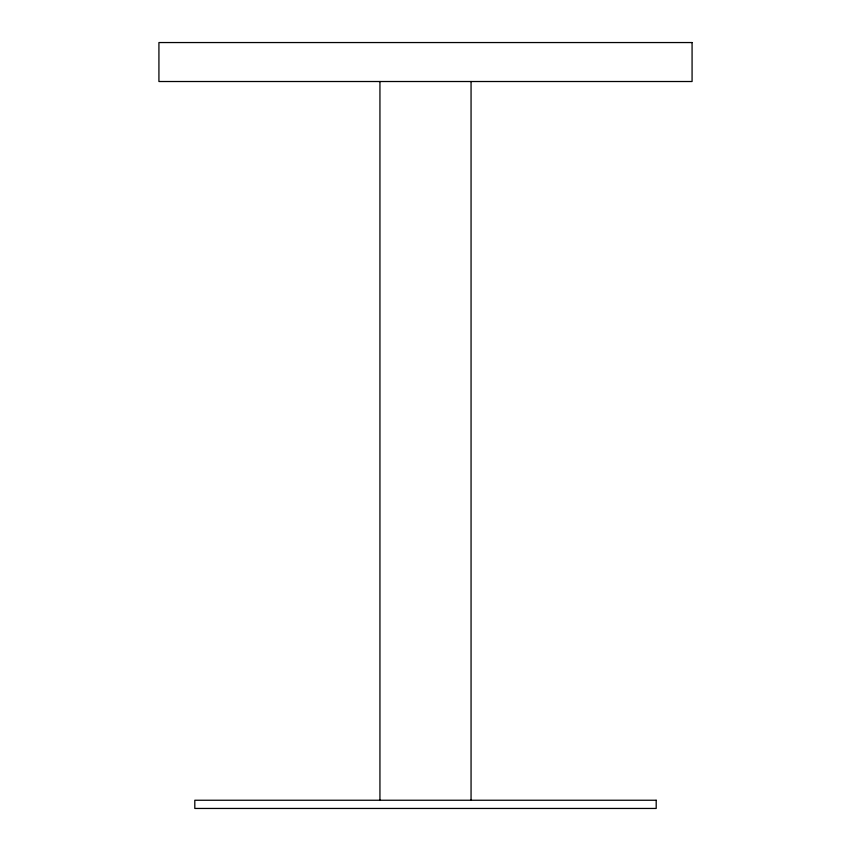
<?xml version="1.0" encoding="UTF-8"?>
<svg xmlns="http://www.w3.org/2000/svg" width="851" height="851" viewBox="0 0 851 851"><rect width="100%" height="100%" fill="white"/><g stroke="black" fill="none" stroke-linecap="round" stroke-linejoin="round"><path stroke-width="1.28" d="M471.06 81.515L471.06 800.248M379.94 81.515L379.94 800.248M692.076 42.55L158.924 42.55L158.924 81.515L692.076 81.515L692.076 42.55M656.195 800.248L194.805 800.248L194.805 808.45L656.195 808.45L656.195 800.248"/></g></svg>
